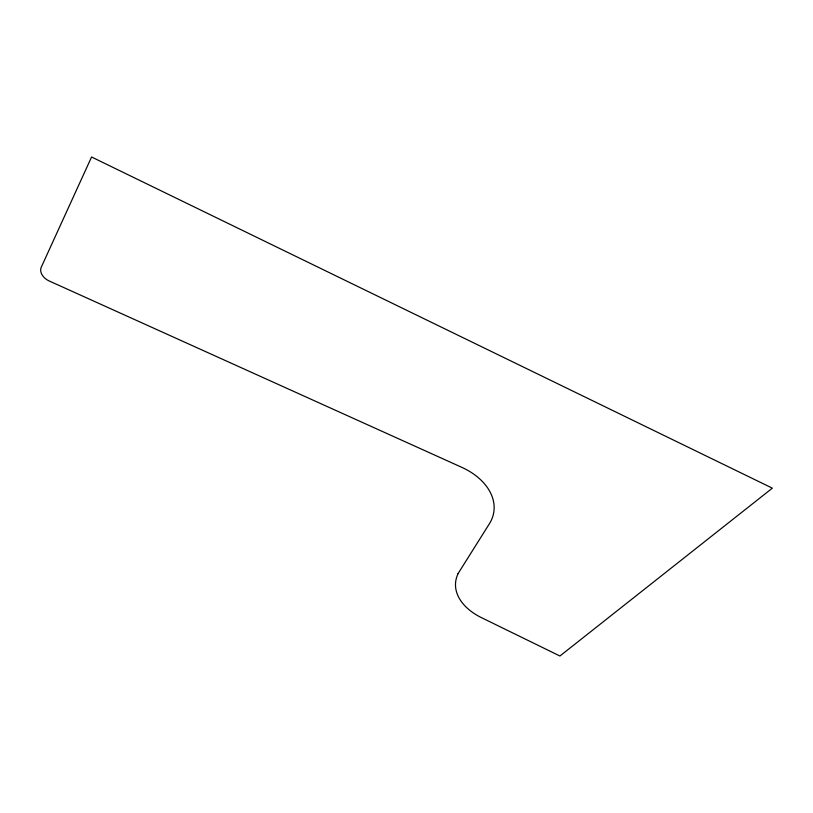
<?xml version="1.0" encoding="UTF-8"?>
<svg xmlns="http://www.w3.org/2000/svg" width="813" height="813" viewBox="0 0 813 813"><rect width="100%" height="100%" fill="white"/><g stroke="black" fill="none" stroke-linecap="round" stroke-linejoin="round"><path stroke-width="1.22" d="M458.024 573.663L457.191 575.797A58.485 37.581 5.8 0 0 481.56 617.697L559.923 656.01L772.35 488.156L91.574 156.99L41.219 267.294A12.002 8.547 29.9 0 0 49.075 280.922L461.682 467.282A61.534 42.439 8.9 0 1 489.436 523.694L458.024 573.663"/></g></svg>
